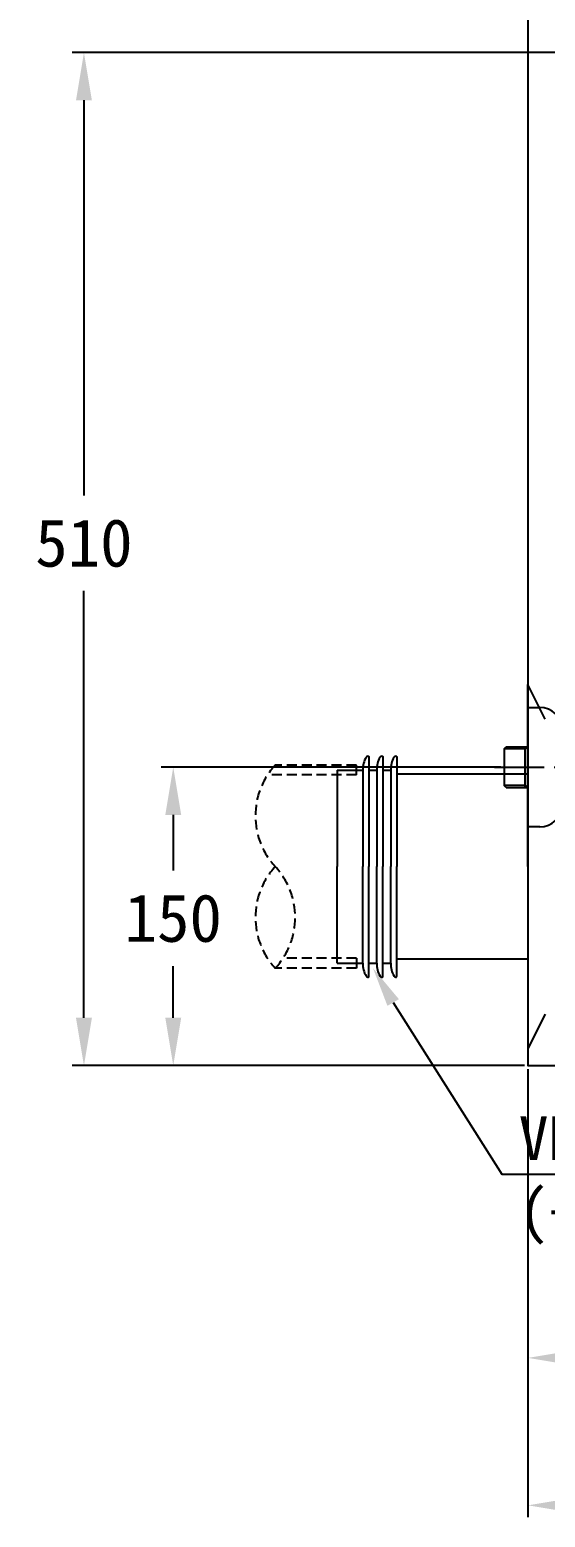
# Model space of a CAD drawing. Extents: x -2137 to 3740, y 68 to 2359.
# Drawn here: x 1055 to 1314, y 68 to 816 of the extents above; entities that cross this region are included whole.
import ezdxf

# ---------------------------------------------------------------- set-up
doc = ezdxf.new("R2010")
doc.units = 0
doc.header["$LTSCALE"] = 20
doc.header["$MEASUREMENT"] = 0
doc.linetypes.add('CENTER', pattern=[2, 1.25, -0.25, 0.25, -0.25])
doc.linetypes.add('HIDDEN', pattern=[0.375, 0.25, -0.125])
doc.layers.get('0').update_dxf_attribs({"linetype": 'CONTINUOUS'})
doc.layers.get('DEFPOINTS').update_dxf_attribs({"linetype": 'CONTINUOUS'})
for name, color, linetype in [('1', 7, 'CONTINUOUS'), ('2', 2, 'CONTINUOUS'), ('3', 3, 'CONTINUOUS'), ('4', 4, 'CONTINUOUS'), ('6', 6, 'CONTINUOUS'), ('전열', 7, 'CONTINUOUS')]:
    doc.layers.add(name, color=color, linetype=linetype)
doc.styles.add('ROMANS', font='romans', dxfattribs={"height": 10.144927})
doc.dimstyles.get("Standard").update_dxf_attribs({"dimtxt": 2.7, "dimasz": 2.5, "dimexe": 1.5, "dimexo": 1.5, "dimgap": 1.5, "dimtad": 1, "dimdec": 0, "dimlfac": 10, "dimzin": 0, "dimdsep": 46, "dimtxsty": 'Standard', "dimcen": 0, "dimclrt": 2, "dimadec": 0, "dimazin": 0, "dimtfac": 1, "dimtdec": 0, "dimtmove": 0, "dimatfit": 3, "dimfxl": 0, "dimtolj": 1, "dimtzin": 0, "dimarcsym": 0})

# ---------------------------------------------------------------- blocks, each defined once
blk = doc.blocks.new('*D32')
at = {"color": 3, "lineweight": -2}
for p, q in [((1291.5, 444.9), (1120.79, 444.9)), ((1126.79, 420.9), (1126.79, 392.9)), ((1126.79, 318.9), (1126.79, 344.9)), ((1303.38, 294.9), (1120.79, 294.9))]:
    blk.add_line(p, q, dxfattribs=at)
at = {"color": 3}
for points in [[(1122.79, 420.9), (1130.79, 420.9), (1126.79, 444.9)], [(1122.79, 318.9), (1130.79, 318.9), (1126.79, 294.9)]]:
    blk.add_solid(points, dxfattribs=at)
at = {"layer": 'DEFPOINTS', "color": 0}
for p in [(1126.79, 444.9), (1293.3, 444.9), (1305.18, 294.9)]:
    blk.add_point(p, dxfattribs=at)
at = {"color": 2, "insert": (1126.79, 368.9), "char_height": 24, "attachment_point": 5}
blk.add_mtext('\\A1;150', dxfattribs=at)
blk = doc.blocks.new('*D30')
at = {"color": 3, "lineweight": -2}
for p, q in [((1407.22, 804.16), (1075.88, 804.16)), ((1081.88, 780.16), (1081.88, 581.52)), ((1081.88, 318.9), (1081.88, 533.52)), ((1303.38, 294.9), (1075.88, 294.9))]:
    blk.add_line(p, q, dxfattribs=at)
at = {"color": 3}
for points in [[(1077.88, 780.16), (1085.88, 780.16), (1081.88, 804.16)], [(1077.88, 318.9), (1085.88, 318.9), (1081.88, 294.9)]]:
    blk.add_solid(points, dxfattribs=at)
at = {"layer": 'DEFPOINTS', "color": 0}
for p in [(1409.02, 804.16), (1081.88, 294.9), (1305.18, 294.9)]:
    blk.add_point(p, dxfattribs=at)
at = {"color": 2, "insert": (1081.88, 557.52), "char_height": 24, "attachment_point": 5}
blk.add_mtext('\\A1;510', dxfattribs=at)
blk = doc.blocks.new('A$C22000411')
at = {"linetype": 'HIDDEN'}
for p, q in [((50.58, 102.14), (9.77, 102.14)), ((50.58, 97.14), (50.58, 102.14)), ((50.58, 97.14), (5.87, 97.14)), ((50.58, 5), (13.67, 5)), ((50.58, 5), (50.58, 0)), ((50.58, 0), (9.77, 0))]:
    blk.add_line(p, q, dxfattribs=at)
for centre, start, end in [((37.37, 76.6), 137.22643, 222.77357), ((37.37, 25.53), 137.22643, 222.77357), ((-17.83, 25.53), 317.22643, 42.77357)]:
    blk.add_arc(centre, 37.6, start, end, dxfattribs=at)
blk = doc.blocks.new('*D28')
at = {"color": 3, "lineweight": -2}
for p, q in [((1600.18, 323.1), (1600.18, 141.92)), ((1305.18, 293.1), (1305.18, 141.92)), ((1329.18, 147.92), (1576.18, 147.92))]:
    blk.add_line(p, q, dxfattribs=at)
at = {"color": 3}
for points in [[(1329.18, 151.92), (1329.18, 143.92), (1305.18, 147.92)], [(1576.18, 151.92), (1576.18, 143.92), (1600.18, 147.92)]]:
    blk.add_solid(points, dxfattribs=at)
at = {"layer": 'DEFPOINTS', "color": 0}
for p in [(1600.18, 324.9), (1305.18, 294.9), (1600.18, 147.92)]:
    blk.add_point(p, dxfattribs=at)
at = {"color": 2, "insert": (1452.68, 171.92), "char_height": 24, "attachment_point": 5}
blk.add_mtext('\\A1;295', dxfattribs=at)
blk = doc.blocks.new('*D29')
at = {"color": 3, "lineweight": -2}
for p, q in [((1914.91, 686.91), (1914.91, 67.8)), ((1305.18, 293.1), (1305.18, 67.8)), ((1329.18, 73.8), (1890.91, 73.8))]:
    blk.add_line(p, q, dxfattribs=at)
at = {"color": 3}
for points in [[(1329.18, 77.8), (1329.18, 69.8), (1305.18, 73.8)], [(1890.91, 77.8), (1890.91, 69.8), (1914.91, 73.8)]]:
    blk.add_solid(points, dxfattribs=at)
at = {"layer": 'DEFPOINTS', "color": 0}
for p in [(1914.91, 688.71), (1305.18, 294.9), (1914.91, 73.8)]:
    blk.add_point(p, dxfattribs=at)
at = {"color": 2, "insert": (1610.04, 97.8), "char_height": 24, "attachment_point": 5}
blk.add_mtext('\\A1;610', dxfattribs=at)

msp = doc.modelspace()

# ---------------------------------------------------------------- linework, layer by layer
at = {"color": 6}
for p, q in [((1305.18, 394.9), (1305.18, 486.4)), ((1313.87, 469), (1305.18, 486.4)), ((1305.18, 394.9), (1305.18, 303.4)), ((1313.87, 320.8), (1305.18, 303.4))]:
    msp.add_line(p, q, dxfattribs=at)
at = {"color": 5}
for p, q in [((1305.18, 441.4), (1239.18, 441.4)), ((1305.18, 348.4), (1239.18, 348.4))]:
    msp.add_line(p, q, dxfattribs=at)
at = {"layer": '1', "color": 1, "linetype": 'CENTER'}
msp.add_line((1288.4, 444.9), (1447.06, 444.9), dxfattribs=at)
at = {"layer": '3'}
msp.add_lwpolyline([(1237.38, 326.58), (1292.02, 240.28), (1589.52, 240.28)], dxfattribs=at)
at = {"layer": '3', "color": 3}
msp.add_solid([(1234.5, 324.9), (1227.26, 343.83), (1240.26, 328.27)], dxfattribs=at)
at = {"layer": '4'}
for p, q in [((1305.18, 414.9), (1305.18, 474.9)), ((1305.18, 474.9), (1311.18, 474.9)), ((1293.18, 454.15), (1294.18, 455.15)), ((1303.68, 454.15), (1293.18, 454.15)), ((1293.3, 435.65), (1293.3, 454.15)), ((1294.18, 455.15), (1305.18, 455.15)), ((1303.68, 434.65), (1303.68, 455.15)), ((1303.68, 454.15), (1304.68, 455.15)), ((1305.18, 454.54), (1305.18, 435.27)), ((1303.68, 435.65), (1293.18, 435.65)), ((1294.18, 434.65), (1293.18, 435.65)), ((1294.18, 434.65), (1305.18, 434.65)), ((1304.68, 434.65), (1303.68, 435.65)), ((1311.18, 414.9), (1305.18, 414.9))]:
    msp.add_line(p, q, dxfattribs=at)
for centre, start, end in [((1311.18, 463.9), 0, 90), ((1311.18, 425.9), 270, 0)]:
    msp.add_arc(centre, 11, start, end, dxfattribs=at)
at = {"layer": '6'}
msp.add_lwpolyline([(3740.36, 2219.94), (1305.18, 2219.94), (1305.18, 294.9), (3232.68, 294.9), (3232.68, 1156.08)], dxfattribs=at)
at = {"layer": '전열', "color": 3}
for p, q in [((1224.7, 450.4), (1224.98, 450.4)), ((1225.18, 450.2), (1225.18, 394.9)), ((1231.7, 450.4), (1231.98, 450.4)), ((1232.18, 450.2), (1232.18, 394.9)), ((1238.7, 450.4), (1238.98, 450.4)), ((1239.18, 450.2), (1239.18, 394.9)), ((1209.18, 443.4), (1222.18, 443.4)), ((1209.18, 443.4), (1209.18, 394.9)), ((1222.18, 443.4), (1222.18, 394.9)), ((1225.18, 443.4), (1229.18, 443.4)), ((1229.18, 443.4), (1229.18, 394.9)), ((1232.18, 443.4), (1236.18, 443.4)), ((1236.18, 443.4), (1236.18, 394.9)), ((1209.18, 346.4), (1209.18, 394.9)), ((1222.18, 346.4), (1222.18, 394.9)), ((1225.18, 339.6), (1225.18, 394.9)), ((1229.18, 346.4), (1229.18, 394.9)), ((1232.18, 339.6), (1232.18, 394.9)), ((1236.18, 346.4), (1236.18, 394.9)), ((1239.18, 339.6), (1239.18, 394.9)), ((1209.18, 346.4), (1222.18, 346.4)), ((1225.18, 346.4), (1229.18, 346.4)), ((1232.18, 346.4), (1236.18, 346.4)), ((1224.7, 339.4), (1224.98, 339.4)), ((1231.7, 339.4), (1231.98, 339.4)), ((1238.7, 339.4), (1238.98, 339.4))]:
    msp.add_line(p, q, dxfattribs=at)
for centre, radius, start, end in [((1232.74, 444.17), 10.59, 146.93907, 184.15554), ((1224.7, 449.4), 1, 90, 146.93907), ((1224.98, 450.2), 0.2, 0, 90), ((1239.74, 444.17), 10.59, 146.93907, 184.15554), ((1231.7, 449.4), 1, 90, 146.93907), ((1231.98, 450.2), 0.2, 0, 90), ((1246.74, 444.17), 10.59, 146.93907, 184.15554), ((1238.7, 449.4), 1, 90, 146.93907), ((1238.98, 450.2), 0.2, 0, 90), ((1232.74, 345.64), 10.59, 175.84446, 213.06093), ((1239.74, 345.64), 10.59, 175.84446, 213.06093), ((1246.74, 345.64), 10.59, 175.84446, 213.06093), ((1224.7, 340.4), 1, 213.06093, 270), ((1224.98, 339.6), 0.2, 270, 0), ((1231.7, 340.4), 1, 213.06093, 270), ((1231.98, 339.6), 0.2, 270, 0), ((1238.7, 340.4), 1, 213.06093, 270), ((1238.98, 339.6), 0.2, 270, 0)]:
    msp.add_arc(centre, radius, start, end, dxfattribs=at)

# ---------------------------------------------------------------- block references
at = {"layer": '3'}
msp.add_blockref('A$C22000411', (1168.32, 343.83), dxfattribs=at)

# ---------------------------------------------------------------- texts
at = {"layer": '2', "insert": (1300.52, 236.78), "char_height": 22, "attachment_point": 4, "style": 'ROMANS'}
msp.add_mtext('{\\Ftxt|c129;VN 100 SDR33\\P(\\fGulim|b0|i0|c129|p50;구 VG2 100 염비관)}', dxfattribs=at)

# ---------------------------------------------------------------- dimensions: what is measured, and where the dimension line sits
dim = msp.add_linear_dim(base=(1081.88, 294.9), p1=(1409.02, 804.16), p2=(1305.18, 294.9), angle=90, text='510', dimstyle='Standard', override={"dimscale": 1.2, "dimtxt": 20, "dimasz": 20, "dimexe": 5, "dimgap": 10, "dimtih": 1, "dimtoh": 1, "dimlfac": 1, "dimzin": 12, "dimclrd": 3, "dimclre": 3, "dimazin": 2, "dimarcsym": 1})
dim.commit()
dim.dimension.update_dxf_attribs({"geometry": '*D30', "text_midpoint": (1081.88, 557.52), "dimtype": 160})
for base, p2, picture, middle in [((1914.91, 73.8), (1914.91, 688.71), '*D29', (1610.04, 73.8)), ((1600.18, 147.92), (1600.18, 324.9), '*D28', (1452.68, 147.92))]:
    dim = msp.add_linear_dim(base=base, p1=(1305.18, 294.9), p2=p2, dimstyle='Standard', override={"dimscale": 1.2, "dimtxt": 20, "dimasz": 20, "dimexe": 5, "dimgap": 10, "dimtoh": 1, "dimlfac": 1, "dimzin": 12, "dimclrd": 3, "dimclre": 3, "dimazin": 2, "dimarcsym": 1})
    dim.commit()
    dim.dimension.update_dxf_attribs({"geometry": picture, "text_midpoint": middle, "dimtype": 160})
dim = msp.add_linear_dim(base=(1126.79, 444.9), p1=(1305.18, 294.9), p2=(1293.3, 444.9), angle=90, dimstyle='Standard', override={"dimscale": 1.2, "dimtxt": 20, "dimasz": 20, "dimexe": 5, "dimgap": 10, "dimtih": 1, "dimtoh": 1, "dimlfac": 1, "dimzin": 12, "dimclrd": 3, "dimclre": 3, "dimazin": 2, "dimarcsym": 1})
dim.commit()
dim.dimension.update_dxf_attribs({"geometry": '*D32', "text_midpoint": (1126.79, 368.9), "dimtype": 160})

doc.saveas('drawing.dxf')
